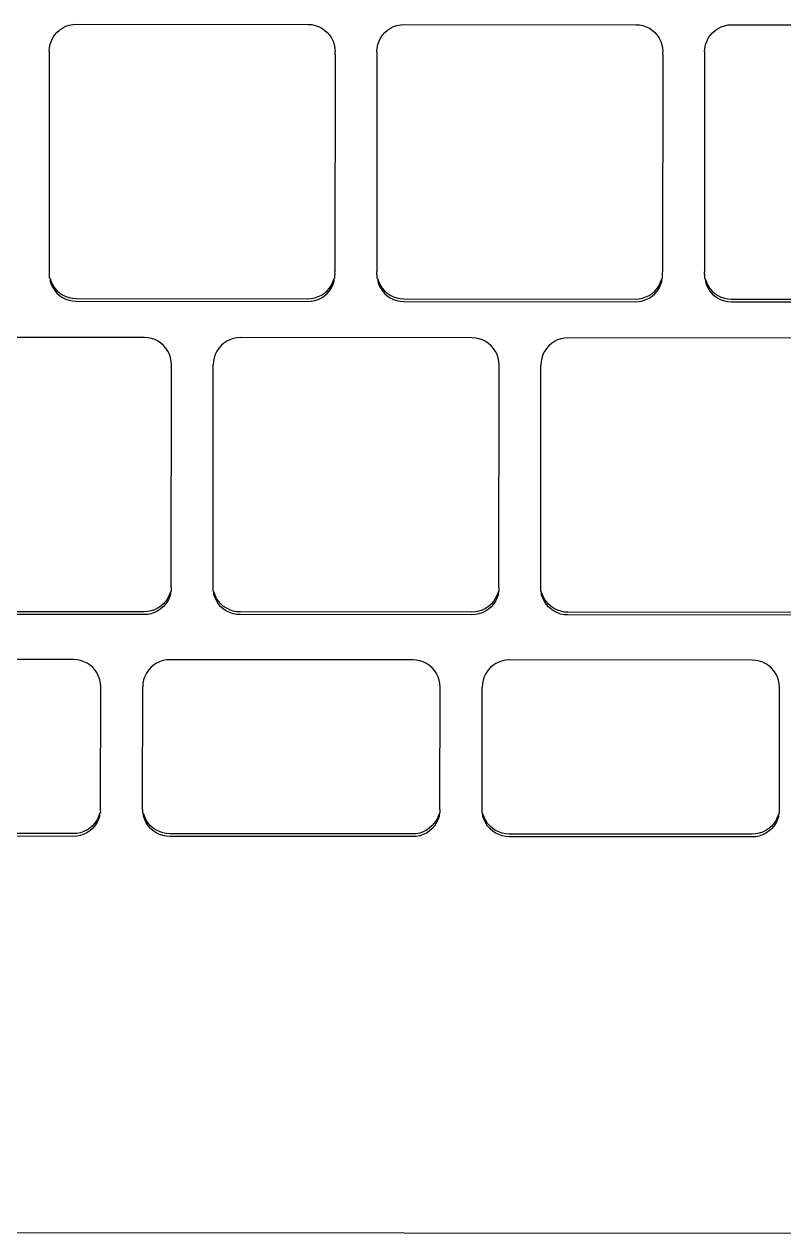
# Model space of a CAD drawing. Header units: millimetres. Extents: x 5625199 to 7433318, y -3316392 to -2552493.
# Drawn here: x 5806045.5 to 5806089.3, y -2585691.1 to -2585621.3 of the extents above; entities that cross this region are included whole.
import ezdxf

# ---------------------------------------------------------------- set-up
doc = ezdxf.new("R2010")
doc.units = ezdxf.units.MM
doc.layers.add('PL-活动家具', color=15, linetype='Continuous')

# ---------------------------------------------------------------- blocks, each defined once
blk = doc.blocks.new('GW21')
for p, q in [((5240423.13, -2566365.172), (5240423.243, -2566365.002)), ((5240423.243, -2566365.002), (5240423.378, -2566364.848)), ((5240423.378, -2566364.848), (5240423.531, -2566364.714)), ((5240423.531, -2566364.714), (5240423.7, -2566364.6)), ((5240423.7, -2566364.6), (5240423.883, -2566364.509)), ((5240423.883, -2566364.509), (5240424.075, -2566364.444)), ((5240424.075, -2566364.444), (5240424.275, -2566364.404)), ((5240424.275, -2566364.404), (5240424.478, -2566364.391)), ((5240424.478, -2566364.391), (5240437.851, -2566364.402)), ((5240437.851, -2566364.402), (5240438.054, -2566364.416)), ((5240438.054, -2566364.416), (5240438.253, -2566364.456)), ((5240438.253, -2566364.456), (5240438.446, -2566364.522)), ((5240438.446, -2566364.522), (5240438.628, -2566364.613)), ((5240438.628, -2566364.613), (5240438.798, -2566364.727)), ((5240438.798, -2566364.727), (5240438.95, -2566364.862)), ((5240438.95, -2566364.862), (5240439.084, -2566365.016)), ((5240439.084, -2566365.016), (5240439.197, -2566365.186)), ((5240442.022, -2566365.189), (5240442.135, -2566365.018)), ((5240442.135, -2566365.018), (5240442.27, -2566364.865)), ((5240442.27, -2566364.865), (5240442.423, -2566364.73)), ((5240442.423, -2566364.73), (5240442.592, -2566364.616)), ((5240442.592, -2566364.616), (5240442.775, -2566364.526)), ((5240442.775, -2566364.526), (5240442.968, -2566364.46)), ((5240442.968, -2566364.46), (5240443.167, -2566364.42)), ((5240443.167, -2566364.42), (5240443.37, -2566364.407)), ((5240443.37, -2566364.407), (5240456.743, -2566364.418)), ((5240456.743, -2566364.418), (5240456.946, -2566364.432)), ((5240456.946, -2566364.432), (5240457.145, -2566364.472)), ((5240457.145, -2566364.472), (5240457.338, -2566364.538)), ((5240457.338, -2566364.538), (5240457.521, -2566364.629)), ((5240457.521, -2566364.629), (5240457.69, -2566364.743)), ((5240457.69, -2566364.743), (5240457.842, -2566364.878)), ((5240457.842, -2566364.878), (5240457.976, -2566365.032)), ((5240457.976, -2566365.032), (5240458.089, -2566365.202)), ((5240460.914, -2566365.205), (5240461.028, -2566365.035)), ((5240461.028, -2566365.035), (5240461.162, -2566364.881)), ((5240461.162, -2566364.881), (5240461.315, -2566364.746)), ((5240461.315, -2566364.746), (5240461.484, -2566364.632)), ((5240461.484, -2566364.632), (5240461.667, -2566364.542)), ((5240461.667, -2566364.542), (5240461.86, -2566364.476)), ((5240461.86, -2566364.476), (5240462.059, -2566364.436)), ((5240462.059, -2566364.436), (5240462.262, -2566364.423)), ((5240462.262, -2566364.423), (5240475.635, -2566364.435)), ((5240422.921, -2566365.955), (5240422.935, -2566365.751)), ((5240422.935, -2566365.751), (5240422.974, -2566365.55)), ((5240422.974, -2566365.55), (5240423.04, -2566365.356)), ((5240423.04, -2566365.356), (5240423.13, -2566365.172)), ((5240439.197, -2566365.186), (5240439.287, -2566365.37)), ((5240439.287, -2566365.37), (5240439.352, -2566365.564)), ((5240439.352, -2566365.564), (5240439.392, -2566365.765)), ((5240439.392, -2566365.765), (5240439.405, -2566365.969)), ((5240441.813, -2566365.971), (5240441.827, -2566365.767)), ((5240441.827, -2566365.767), (5240441.867, -2566365.566)), ((5240441.867, -2566365.566), (5240441.932, -2566365.372)), ((5240441.932, -2566365.372), (5240442.022, -2566365.189)), ((5240458.089, -2566365.202), (5240458.179, -2566365.386)), ((5240458.179, -2566365.386), (5240458.244, -2566365.58)), ((5240458.244, -2566365.58), (5240458.284, -2566365.781)), ((5240458.284, -2566365.781), (5240458.297, -2566365.985)), ((5240460.705, -2566365.987), (5240460.719, -2566365.783)), ((5240460.719, -2566365.783), (5240460.759, -2566365.582)), ((5240460.759, -2566365.582), (5240460.824, -2566365.388)), ((5240460.824, -2566365.388), (5240460.914, -2566365.205)), ((5240422.921, -2566365.955), (5240422.909, -2566378.649)), ((5240439.406, -2566366.125), (5240439.393, -2566378.663)), ((5240439.406, -2566366.125), (5240439.405, -2566365.969)), ((5240441.813, -2566365.971), (5240441.801, -2566378.665)), ((5240458.298, -2566366.141), (5240458.285, -2566378.679)), ((5240458.298, -2566366.141), (5240458.297, -2566365.985)), ((5240460.705, -2566365.987), (5240460.693, -2566378.681)), ((5240422.909, -2566378.649), (5240422.91, -2566378.805)), ((5240422.91, -2566378.805), (5240422.922, -2566378.853)), ((5240422.922, -2566378.853), (5240422.923, -2566379.009)), ((5240422.923, -2566379.009), (5240422.962, -2566379.054)), ((5240439.34, -2566379.068), (5240439.38, -2566379.023)), ((5240439.38, -2566378.867), (5240439.394, -2566378.819)), ((5240439.38, -2566379.023), (5240439.38, -2566378.867)), ((5240439.394, -2566378.819), (5240439.393, -2566378.663)), ((5240441.802, -2566378.821), (5240441.801, -2566378.665)), ((5240441.802, -2566378.821), (5240441.814, -2566378.869)), ((5240441.814, -2566378.869), (5240441.815, -2566379.026)), ((5240441.815, -2566379.026), (5240441.854, -2566379.07)), ((5240458.232, -2566379.084), (5240458.272, -2566379.04)), ((5240458.272, -2566378.883), (5240458.286, -2566378.835)), ((5240458.272, -2566379.04), (5240458.272, -2566378.883)), ((5240458.286, -2566378.835), (5240458.285, -2566378.679)), ((5240460.694, -2566378.837), (5240460.693, -2566378.681)), ((5240460.694, -2566378.837), (5240460.706, -2566378.886)), ((5240460.706, -2566378.886), (5240460.707, -2566379.042)), ((5240460.707, -2566379.042), (5240460.746, -2566379.086)), ((5240422.962, -2566379.054), (5240423.027, -2566379.248)), ((5240422.962, -2566379.054), (5240422.963, -2566379.21)), ((5240422.963, -2566379.21), (5240423.028, -2566379.404)), ((5240423.027, -2566379.248), (5240423.117, -2566379.432)), ((5240423.028, -2566379.404), (5240423.118, -2566379.588)), ((5240423.117, -2566379.432), (5240423.23, -2566379.602)), ((5240423.118, -2566379.588), (5240423.231, -2566379.758)), ((5240423.23, -2566379.602), (5240423.364, -2566379.756)), ((5240438.936, -2566379.77), (5240439.071, -2566379.616)), ((5240439.071, -2566379.616), (5240439.184, -2566379.446)), ((5240439.072, -2566379.772), (5240439.185, -2566379.602)), ((5240439.184, -2566379.446), (5240439.274, -2566379.262)), ((5240439.185, -2566379.602), (5240439.275, -2566379.418)), ((5240439.274, -2566379.262), (5240439.34, -2566379.068)), ((5240439.275, -2566379.418), (5240439.341, -2566379.224)), ((5240439.341, -2566379.224), (5240439.34, -2566379.068)), ((5240441.854, -2566379.07), (5240441.919, -2566379.264)), ((5240441.854, -2566379.07), (5240441.855, -2566379.226)), ((5240441.855, -2566379.226), (5240441.92, -2566379.42)), ((5240441.919, -2566379.264), (5240442.009, -2566379.448)), ((5240441.92, -2566379.42), (5240442.01, -2566379.604)), ((5240442.009, -2566379.448), (5240442.122, -2566379.618)), ((5240442.01, -2566379.604), (5240442.123, -2566379.774)), ((5240442.122, -2566379.618), (5240442.256, -2566379.772)), ((5240457.828, -2566379.786), (5240457.963, -2566379.632)), ((5240457.963, -2566379.632), (5240458.076, -2566379.462)), ((5240457.964, -2566379.788), (5240458.077, -2566379.618)), ((5240458.076, -2566379.462), (5240458.166, -2566379.278)), ((5240458.077, -2566379.618), (5240458.167, -2566379.434)), ((5240458.166, -2566379.278), (5240458.232, -2566379.084)), ((5240458.167, -2566379.434), (5240458.233, -2566379.24)), ((5240458.233, -2566379.24), (5240458.232, -2566379.084)), ((5240460.746, -2566379.086), (5240460.811, -2566379.28)), ((5240460.746, -2566379.086), (5240460.747, -2566379.243)), ((5240460.747, -2566379.243), (5240460.812, -2566379.437)), ((5240460.811, -2566379.28), (5240460.901, -2566379.464)), ((5240460.812, -2566379.437), (5240460.902, -2566379.62)), ((5240460.901, -2566379.464), (5240461.014, -2566379.635)), ((5240460.902, -2566379.62), (5240461.015, -2566379.791)), ((5240461.014, -2566379.635), (5240461.148, -2566379.789)), ((5240423.231, -2566379.758), (5240423.365, -2566379.912)), ((5240423.364, -2566379.756), (5240423.517, -2566379.891)), ((5240423.365, -2566379.912), (5240423.517, -2566380.047)), ((5240423.517, -2566379.891), (5240423.686, -2566380.005)), ((5240423.517, -2566380.047), (5240423.687, -2566380.161)), ((5240423.686, -2566380.005), (5240423.868, -2566380.096)), ((5240423.687, -2566380.161), (5240423.869, -2566380.252)), ((5240423.868, -2566380.096), (5240424.061, -2566380.162)), ((5240423.869, -2566380.252), (5240424.062, -2566380.318)), ((5240424.061, -2566380.162), (5240424.26, -2566380.202)), ((5240424.062, -2566380.318), (5240424.261, -2566380.358)), ((5240424.26, -2566380.202), (5240424.463, -2566380.216)), ((5240424.261, -2566380.358), (5240424.464, -2566380.372)), ((5240424.463, -2566380.216), (5240437.836, -2566380.227)), ((5240424.464, -2566380.372), (5240437.837, -2566380.383)), ((5240437.836, -2566380.227), (5240438.039, -2566380.214)), ((5240437.837, -2566380.383), (5240438.04, -2566380.37)), ((5240438.039, -2566380.214), (5240438.239, -2566380.174)), ((5240438.04, -2566380.37), (5240438.24, -2566380.33)), ((5240438.239, -2566380.174), (5240438.431, -2566380.108)), ((5240438.24, -2566380.33), (5240438.432, -2566380.265)), ((5240438.431, -2566380.108), (5240438.614, -2566380.018)), ((5240438.432, -2566380.265), (5240438.615, -2566380.174)), ((5240438.614, -2566380.018), (5240438.783, -2566379.904)), ((5240438.615, -2566380.174), (5240438.784, -2566380.061)), ((5240438.783, -2566379.904), (5240438.936, -2566379.77)), ((5240438.784, -2566380.061), (5240438.937, -2566379.926)), ((5240438.937, -2566379.926), (5240439.072, -2566379.772)), ((5240442.123, -2566379.774), (5240442.257, -2566379.929)), ((5240442.256, -2566379.772), (5240442.409, -2566379.908)), ((5240442.257, -2566379.929), (5240442.409, -2566380.064)), ((5240442.409, -2566379.908), (5240442.578, -2566380.021)), ((5240442.409, -2566380.064), (5240442.579, -2566380.178)), ((5240442.578, -2566380.021), (5240442.76, -2566380.112)), ((5240442.579, -2566380.178), (5240442.761, -2566380.268)), ((5240442.76, -2566380.112), (5240442.953, -2566380.178)), ((5240442.761, -2566380.268), (5240442.954, -2566380.334)), ((5240442.953, -2566380.178), (5240443.152, -2566380.218)), ((5240442.954, -2566380.334), (5240443.153, -2566380.374)), ((5240443.152, -2566380.218), (5240443.355, -2566380.232)), ((5240443.153, -2566380.374), (5240443.356, -2566380.388)), ((5240443.355, -2566380.232), (5240456.728, -2566380.243)), ((5240443.356, -2566380.388), (5240456.729, -2566380.399)), ((5240456.728, -2566380.243), (5240456.931, -2566380.23)), ((5240456.729, -2566380.399), (5240456.932, -2566380.386)), ((5240456.931, -2566380.23), (5240457.131, -2566380.19)), ((5240456.932, -2566380.386), (5240457.132, -2566380.346)), ((5240457.131, -2566380.19), (5240457.323, -2566380.125)), ((5240457.132, -2566380.346), (5240457.324, -2566380.281)), ((5240457.323, -2566380.125), (5240457.506, -2566380.034)), ((5240457.324, -2566380.281), (5240457.507, -2566380.19)), ((5240457.506, -2566380.034), (5240457.675, -2566379.921)), ((5240457.507, -2566380.19), (5240457.676, -2566380.077)), ((5240457.675, -2566379.921), (5240457.828, -2566379.786)), ((5240457.676, -2566380.077), (5240457.829, -2566379.942)), ((5240457.829, -2566379.942), (5240457.964, -2566379.788)), ((5240461.015, -2566379.791), (5240461.149, -2566379.945)), ((5240461.148, -2566379.789), (5240461.301, -2566379.924)), ((5240461.149, -2566379.945), (5240461.302, -2566380.08)), ((5240461.301, -2566379.924), (5240461.47, -2566380.038)), ((5240461.302, -2566380.08), (5240461.471, -2566380.194)), ((5240461.47, -2566380.038), (5240461.652, -2566380.128)), ((5240461.471, -2566380.194), (5240461.653, -2566380.285)), ((5240461.652, -2566380.128), (5240461.845, -2566380.194)), ((5240461.653, -2566380.285), (5240461.846, -2566380.35)), ((5240461.845, -2566380.194), (5240462.044, -2566380.234)), ((5240461.846, -2566380.35), (5240462.045, -2566380.391)), ((5240462.044, -2566380.234), (5240462.247, -2566380.248)), ((5240462.045, -2566380.391), (5240462.248, -2566380.404)), ((5240462.247, -2566380.248), (5240475.62, -2566380.26)), ((5240462.248, -2566380.404), (5240475.621, -2566380.416)), ((5240428.413, -2566382.467), (5240415.04, -2566382.455)), ((5240428.616, -2566382.48), (5240428.413, -2566382.467)), ((5240428.816, -2566382.52), (5240428.616, -2566382.48)), ((5240429.008, -2566382.586), (5240428.816, -2566382.52)), ((5240433.53, -2566382.524), (5240433.337, -2566382.59)), ((5240433.729, -2566382.485), (5240433.53, -2566382.524)), ((5240433.932, -2566382.471), (5240433.729, -2566382.485)), ((5240447.305, -2566382.483), (5240433.932, -2566382.471)), ((5240447.508, -2566382.497), (5240447.305, -2566382.483)), ((5240447.708, -2566382.537), (5240447.508, -2566382.497)), ((5240447.9, -2566382.603), (5240447.708, -2566382.537)), ((5240452.422, -2566382.541), (5240452.229, -2566382.606)), ((5240452.621, -2566382.501), (5240452.422, -2566382.541)), ((5240452.824, -2566382.488), (5240452.621, -2566382.501)), ((5240466.197, -2566382.499), (5240452.824, -2566382.488)), ((5240429.191, -2566382.677), (5240429.008, -2566382.586)), ((5240429.36, -2566382.791), (5240429.191, -2566382.677)), ((5240429.512, -2566382.926), (5240429.36, -2566382.791)), ((5240429.646, -2566383.08), (5240429.512, -2566382.926)), ((5240429.759, -2566383.251), (5240429.646, -2566383.08)), ((5240432.698, -2566383.083), (5240432.584, -2566383.253)), ((5240432.832, -2566382.929), (5240432.698, -2566383.083)), ((5240432.985, -2566382.794), (5240432.832, -2566382.929)), ((5240433.154, -2566382.681), (5240432.985, -2566382.794)), ((5240433.337, -2566382.59), (5240433.154, -2566382.681)), ((5240448.083, -2566382.693), (5240447.9, -2566382.603)), ((5240448.252, -2566382.807), (5240448.083, -2566382.693)), ((5240448.405, -2566382.942), (5240448.252, -2566382.807)), ((5240448.539, -2566383.096), (5240448.405, -2566382.942)), ((5240448.651, -2566383.267), (5240448.539, -2566383.096)), ((5240451.59, -2566383.099), (5240451.476, -2566383.269)), ((5240451.724, -2566382.945), (5240451.59, -2566383.099)), ((5240451.877, -2566382.81), (5240451.724, -2566382.945)), ((5240452.046, -2566382.697), (5240451.877, -2566382.81)), ((5240452.229, -2566382.606), (5240452.046, -2566382.697)), ((5240429.849, -2566383.434), (5240429.759, -2566383.251)), ((5240429.914, -2566383.628), (5240429.849, -2566383.434)), ((5240429.954, -2566383.829), (5240429.914, -2566383.628)), ((5240429.967, -2566384.034), (5240429.954, -2566383.829)), ((5240432.389, -2566383.831), (5240432.375, -2566384.036)), ((5240432.429, -2566383.63), (5240432.389, -2566383.831)), ((5240432.494, -2566383.437), (5240432.429, -2566383.63)), ((5240432.584, -2566383.253), (5240432.494, -2566383.437)), ((5240448.741, -2566383.451), (5240448.651, -2566383.267)), ((5240448.806, -2566383.645), (5240448.741, -2566383.451)), ((5240448.846, -2566383.845), (5240448.806, -2566383.645)), ((5240448.859, -2566384.05), (5240448.846, -2566383.845)), ((5240451.281, -2566383.848), (5240451.267, -2566384.052)), ((5240451.321, -2566383.647), (5240451.281, -2566383.848)), ((5240451.386, -2566383.453), (5240451.321, -2566383.647)), ((5240451.476, -2566383.269), (5240451.386, -2566383.453)), ((5240429.955, -2566396.727), (5240429.968, -2566384.19)), ((5240429.968, -2566384.19), (5240429.967, -2566384.034)), ((5240432.364, -2566396.886), (5240432.375, -2566384.036)), ((5240448.847, -2566396.744), (5240448.86, -2566384.206)), ((5240448.86, -2566384.206), (5240448.859, -2566384.05)), ((5240451.256, -2566396.902), (5240451.267, -2566384.052)), ((5240429.902, -2566397.133), (5240429.836, -2566397.326)), ((5240429.942, -2566397.088), (5240429.902, -2566397.133)), ((5240429.902, -2566397.133), (5240429.903, -2566397.289)), ((5240429.956, -2566396.884), (5240429.942, -2566396.932)), ((5240429.942, -2566396.932), (5240429.942, -2566397.088)), ((5240429.956, -2566396.884), (5240429.955, -2566396.727)), ((5240432.376, -2566396.934), (5240432.364, -2566396.886)), ((5240432.377, -2566397.09), (5240432.376, -2566396.934)), ((5240432.416, -2566397.135), (5240432.377, -2566397.09)), ((5240432.481, -2566397.329), (5240432.416, -2566397.135)), ((5240432.417, -2566397.291), (5240432.416, -2566397.135)), ((5240448.794, -2566397.149), (5240448.728, -2566397.343)), ((5240448.835, -2566397.104), (5240448.794, -2566397.149)), ((5240448.794, -2566397.149), (5240448.795, -2566397.305)), ((5240448.848, -2566396.9), (5240448.834, -2566396.948)), ((5240448.834, -2566396.948), (5240448.835, -2566397.104)), ((5240448.848, -2566396.9), (5240448.847, -2566396.744)), ((5240451.268, -2566396.95), (5240451.256, -2566396.902)), ((5240451.269, -2566397.106), (5240451.268, -2566396.95)), ((5240451.308, -2566397.151), (5240451.269, -2566397.106)), ((5240451.373, -2566397.345), (5240451.308, -2566397.151)), ((5240451.309, -2566397.307), (5240451.308, -2566397.151)), ((5240429.498, -2566397.834), (5240429.345, -2566397.969)), ((5240429.633, -2566397.68), (5240429.498, -2566397.834)), ((5240429.634, -2566397.836), (5240429.499, -2566397.99)), ((5240429.746, -2566397.51), (5240429.633, -2566397.68)), ((5240429.747, -2566397.666), (5240429.634, -2566397.836)), ((5240429.836, -2566397.326), (5240429.746, -2566397.51)), ((5240429.837, -2566397.483), (5240429.747, -2566397.666)), ((5240429.903, -2566397.289), (5240429.837, -2566397.483)), ((5240432.482, -2566397.485), (5240432.417, -2566397.291)), ((5240432.571, -2566397.512), (5240432.481, -2566397.329)), ((5240432.572, -2566397.669), (5240432.482, -2566397.485)), ((5240432.684, -2566397.683), (5240432.571, -2566397.512)), ((5240432.685, -2566397.839), (5240432.572, -2566397.669)), ((5240432.818, -2566397.837), (5240432.684, -2566397.683)), ((5240432.819, -2566397.993), (5240432.685, -2566397.839)), ((5240432.971, -2566397.972), (5240432.818, -2566397.837)), ((5240448.391, -2566397.85), (5240448.237, -2566397.985)), ((5240448.525, -2566397.696), (5240448.391, -2566397.85)), ((5240448.526, -2566397.853), (5240448.391, -2566398.006)), ((5240448.638, -2566397.526), (5240448.525, -2566397.696)), ((5240448.639, -2566397.682), (5240448.526, -2566397.853)), ((5240448.728, -2566397.343), (5240448.638, -2566397.526)), ((5240448.729, -2566397.499), (5240448.639, -2566397.682)), ((5240448.795, -2566397.305), (5240448.729, -2566397.499)), ((5240451.374, -2566397.501), (5240451.309, -2566397.307)), ((5240451.463, -2566397.529), (5240451.373, -2566397.345)), ((5240451.464, -2566397.685), (5240451.374, -2566397.501)), ((5240451.576, -2566397.699), (5240451.463, -2566397.529)), ((5240451.577, -2566397.855), (5240451.464, -2566397.685)), ((5240451.71, -2566397.853), (5240451.576, -2566397.699)), ((5240451.711, -2566398.009), (5240451.577, -2566397.855)), ((5240451.863, -2566397.988), (5240451.71, -2566397.853)), ((5240428.398, -2566398.292), (5240415.025, -2566398.28)), ((5240428.399, -2566398.448), (5240415.026, -2566398.436)), ((5240428.601, -2566398.278), (5240428.398, -2566398.292)), ((5240428.602, -2566398.434), (5240428.399, -2566398.448)), ((5240428.801, -2566398.239), (5240428.601, -2566398.278)), ((5240428.802, -2566398.395), (5240428.602, -2566398.434)), ((5240428.994, -2566398.173), (5240428.801, -2566398.239)), ((5240428.994, -2566398.329), (5240428.802, -2566398.395)), ((5240429.176, -2566398.083), (5240428.994, -2566398.173)), ((5240429.177, -2566398.239), (5240428.994, -2566398.329)), ((5240429.345, -2566397.969), (5240429.176, -2566398.083)), ((5240429.346, -2566398.125), (5240429.177, -2566398.239)), ((5240429.499, -2566397.99), (5240429.346, -2566398.125)), ((5240432.972, -2566398.128), (5240432.819, -2566397.993)), ((5240433.14, -2566398.086), (5240432.971, -2566397.972)), ((5240433.141, -2566398.242), (5240432.972, -2566398.128)), ((5240433.322, -2566398.177), (5240433.14, -2566398.086)), ((5240433.323, -2566398.333), (5240433.141, -2566398.242)), ((5240433.515, -2566398.243), (5240433.322, -2566398.177)), ((5240433.516, -2566398.399), (5240433.323, -2566398.333)), ((5240433.714, -2566398.283), (5240433.515, -2566398.243)), ((5240433.715, -2566398.439), (5240433.516, -2566398.399)), ((5240433.917, -2566398.296), (5240433.714, -2566398.283)), ((5240433.918, -2566398.452), (5240433.715, -2566398.439)), ((5240447.29, -2566398.308), (5240433.917, -2566398.296)), ((5240447.291, -2566398.464), (5240433.918, -2566398.452)), ((5240447.493, -2566398.295), (5240447.29, -2566398.308)), ((5240447.494, -2566398.451), (5240447.291, -2566398.464)), ((5240447.693, -2566398.255), (5240447.493, -2566398.295)), ((5240447.694, -2566398.411), (5240447.494, -2566398.451)), ((5240447.886, -2566398.189), (5240447.693, -2566398.255)), ((5240447.886, -2566398.345), (5240447.694, -2566398.411)), ((5240448.068, -2566398.099), (5240447.886, -2566398.189)), ((5240448.069, -2566398.255), (5240447.886, -2566398.345)), ((5240448.237, -2566397.985), (5240448.068, -2566398.099)), ((5240448.238, -2566398.141), (5240448.069, -2566398.255)), ((5240448.391, -2566398.006), (5240448.238, -2566398.141)), ((5240451.864, -2566398.144), (5240451.711, -2566398.009)), ((5240452.032, -2566398.102), (5240451.863, -2566397.988)), ((5240452.033, -2566398.258), (5240451.864, -2566398.144)), ((5240452.214, -2566398.193), (5240452.032, -2566398.102)), ((5240452.215, -2566398.349), (5240452.033, -2566398.258)), ((5240452.407, -2566398.259), (5240452.214, -2566398.193)), ((5240452.408, -2566398.415), (5240452.215, -2566398.349)), ((5240452.606, -2566398.299), (5240452.407, -2566398.259)), ((5240452.607, -2566398.455), (5240452.408, -2566398.415)), ((5240452.809, -2566398.313), (5240452.606, -2566398.299)), ((5240452.81, -2566398.469), (5240452.607, -2566398.455)), ((5240466.182, -2566398.324), (5240452.809, -2566398.313)), ((5240466.183, -2566398.48), (5240452.81, -2566398.469)), ((5240424.314, -2566401.045), (5240410.311, -2566401.033)), ((5240424.519, -2566401.058), (5240424.314, -2566401.045)), ((5240424.72, -2566401.098), (5240424.519, -2566401.058)), ((5240424.915, -2566401.164), (5240424.72, -2566401.098)), ((5240425.099, -2566401.255), (5240424.915, -2566401.164)), ((5240425.27, -2566401.369), (5240425.099, -2566401.255)), ((5240425.424, -2566401.504), (5240425.27, -2566401.369)), ((5240428.924, -2566401.372), (5240428.769, -2566401.507)), ((5240429.095, -2566401.258), (5240428.924, -2566401.372)), ((5240429.279, -2566401.168), (5240429.095, -2566401.258)), ((5240429.474, -2566401.102), (5240429.279, -2566401.168)), ((5240429.676, -2566401.063), (5240429.474, -2566401.102)), ((5240429.881, -2566401.049), (5240429.676, -2566401.063)), ((5240443.884, -2566401.061), (5240429.881, -2566401.049)), ((5240444.089, -2566401.075), (5240443.884, -2566401.061)), ((5240444.29, -2566401.115), (5240444.089, -2566401.075)), ((5240444.485, -2566401.181), (5240444.29, -2566401.115)), ((5240444.669, -2566401.272), (5240444.485, -2566401.181)), ((5240444.84, -2566401.386), (5240444.669, -2566401.272)), ((5240444.994, -2566401.521), (5240444.84, -2566401.386)), ((5240448.494, -2566401.389), (5240448.339, -2566401.524)), ((5240448.665, -2566401.275), (5240448.494, -2566401.389)), ((5240448.849, -2566401.185), (5240448.665, -2566401.275)), ((5240449.044, -2566401.119), (5240448.849, -2566401.185)), ((5240449.245, -2566401.079), (5240449.044, -2566401.119)), ((5240449.451, -2566401.066), (5240449.245, -2566401.079)), ((5240463.453, -2566401.078), (5240449.451, -2566401.066)), ((5240463.658, -2566401.092), (5240463.453, -2566401.078)), ((5240463.86, -2566401.132), (5240463.658, -2566401.092)), ((5240464.054, -2566401.198), (5240463.86, -2566401.132)), ((5240464.239, -2566401.289), (5240464.054, -2566401.198)), ((5240464.409, -2566401.403), (5240464.239, -2566401.289)), ((5240425.56, -2566401.658), (5240425.424, -2566401.504)), ((5240425.674, -2566401.829), (5240425.56, -2566401.658)), ((5240425.764, -2566402.012), (5240425.674, -2566401.829)), ((5240425.83, -2566402.206), (5240425.764, -2566402.012)), ((5240428.428, -2566402.015), (5240428.362, -2566402.208)), ((5240428.519, -2566401.831), (5240428.428, -2566402.015)), ((5240428.634, -2566401.661), (5240428.519, -2566401.831)), ((5240428.769, -2566401.507), (5240428.634, -2566401.661)), ((5240445.129, -2566401.675), (5240444.994, -2566401.521)), ((5240445.243, -2566401.845), (5240445.129, -2566401.675)), ((5240445.334, -2566402.029), (5240445.243, -2566401.845)), ((5240445.4, -2566402.223), (5240445.334, -2566402.029)), ((5240447.998, -2566402.031), (5240447.932, -2566402.225)), ((5240448.089, -2566401.848), (5240447.998, -2566402.031)), ((5240448.204, -2566401.678), (5240448.089, -2566401.848)), ((5240448.339, -2566401.524), (5240448.204, -2566401.678)), ((5240464.564, -2566401.538), (5240464.409, -2566401.403)), ((5240464.699, -2566401.692), (5240464.564, -2566401.538)), ((5240464.813, -2566401.862), (5240464.699, -2566401.692)), ((5240464.904, -2566402.046), (5240464.813, -2566401.862)), ((5240464.97, -2566402.24), (5240464.904, -2566402.046)), ((5240425.87, -2566402.407), (5240425.83, -2566402.206)), ((5240425.883, -2566402.611), (5240425.87, -2566402.407)), ((5240425.877, -2566409.52), (5240425.884, -2566402.768)), ((5240425.884, -2566402.768), (5240425.883, -2566402.611)), ((5240428.302, -2566409.522), (5240428.308, -2566402.614)), ((5240428.322, -2566402.409), (5240428.308, -2566402.614)), ((5240428.362, -2566402.208), (5240428.322, -2566402.409)), ((5240445.44, -2566402.424), (5240445.4, -2566402.223)), ((5240445.453, -2566402.628), (5240445.44, -2566402.424)), ((5240445.447, -2566409.537), (5240445.454, -2566402.784)), ((5240445.454, -2566402.784), (5240445.453, -2566402.628)), ((5240447.872, -2566409.695), (5240447.878, -2566402.63)), ((5240447.892, -2566402.426), (5240447.878, -2566402.63)), ((5240447.932, -2566402.225), (5240447.892, -2566402.426)), ((5240465.01, -2566402.441), (5240464.97, -2566402.24)), ((5240465.023, -2566402.645), (5240465.01, -2566402.441)), ((5240465.024, -2566402.801), (5240465.023, -2566402.645)), ((5240465.016, -2566409.553), (5240465.024, -2566402.801)), ((5240425.878, -2566409.676), (5240425.863, -2566409.724)), ((5240425.863, -2566409.724), (5240425.864, -2566409.88)), ((5240425.878, -2566409.676), (5240425.877, -2566409.52)), ((5240428.303, -2566409.678), (5240428.302, -2566409.522)), ((5240428.315, -2566409.726), (5240428.303, -2566409.678)), ((5240428.316, -2566409.882), (5240428.315, -2566409.726)), ((5240445.447, -2566409.693), (5240445.433, -2566409.741)), ((5240445.433, -2566409.741), (5240445.434, -2566409.897)), ((5240445.447, -2566409.693), (5240445.447, -2566409.537)), ((5240447.885, -2566409.743), (5240447.872, -2566409.695)), ((5240447.886, -2566409.899), (5240447.885, -2566409.743)), ((5240465.017, -2566409.71), (5240465.003, -2566409.758)), ((5240465.003, -2566409.758), (5240465.004, -2566409.914)), ((5240465.017, -2566409.71), (5240465.016, -2566409.553)), ((5240425.551, -2566410.473), (5240425.416, -2566410.626)), ((5240425.666, -2566410.302), (5240425.551, -2566410.473)), ((5240425.667, -2566410.459), (5240425.552, -2566410.629)), ((5240425.757, -2566410.119), (5240425.666, -2566410.302)), ((5240425.758, -2566410.275), (5240425.667, -2566410.459)), ((5240425.823, -2566409.925), (5240425.757, -2566410.119)), ((5240425.824, -2566410.081), (5240425.758, -2566410.275)), ((5240425.864, -2566409.88), (5240425.823, -2566409.925)), ((5240425.823, -2566409.925), (5240425.824, -2566410.081)), ((5240428.355, -2566409.927), (5240428.316, -2566409.882)), ((5240428.421, -2566410.121), (5240428.355, -2566409.927)), ((5240428.356, -2566410.083), (5240428.355, -2566409.927)), ((5240428.422, -2566410.277), (5240428.356, -2566410.083)), ((5240428.512, -2566410.305), (5240428.421, -2566410.121)), ((5240428.512, -2566410.461), (5240428.422, -2566410.277)), ((5240428.626, -2566410.475), (5240428.512, -2566410.305)), ((5240428.626, -2566410.631), (5240428.512, -2566410.461)), ((5240428.761, -2566410.629), (5240428.626, -2566410.475)), ((5240445.235, -2566410.319), (5240445.121, -2566410.489)), ((5240445.236, -2566410.475), (5240445.122, -2566410.646)), ((5240445.327, -2566410.136), (5240445.235, -2566410.319)), ((5240445.327, -2566410.292), (5240445.236, -2566410.475)), ((5240445.393, -2566409.942), (5240445.327, -2566410.136)), ((5240445.394, -2566410.098), (5240445.327, -2566410.292)), ((5240445.434, -2566409.897), (5240445.393, -2566409.942)), ((5240445.393, -2566409.942), (5240445.394, -2566410.098)), ((5240447.925, -2566409.944), (5240447.886, -2566409.899)), ((5240447.991, -2566410.138), (5240447.925, -2566409.944)), ((5240447.926, -2566410.1), (5240447.925, -2566409.944)), ((5240447.991, -2566410.294), (5240447.926, -2566410.1)), ((5240448.081, -2566410.322), (5240447.991, -2566410.138)), ((5240448.082, -2566410.478), (5240447.991, -2566410.294)), ((5240448.195, -2566410.492), (5240448.081, -2566410.322)), ((5240448.196, -2566410.648), (5240448.082, -2566410.478)), ((5240464.805, -2566410.336), (5240464.691, -2566410.506)), ((5240464.896, -2566410.152), (5240464.805, -2566410.336)), ((5240464.897, -2566410.309), (5240464.806, -2566410.492)), ((5240464.963, -2566409.959), (5240464.896, -2566410.152)), ((5240464.963, -2566410.115), (5240464.897, -2566410.309)), ((5240465.004, -2566409.914), (5240464.963, -2566409.959)), ((5240464.963, -2566409.959), (5240464.963, -2566410.115)), ((5240424.304, -2566411.084), (5240410.302, -2566411.072)), ((5240424.509, -2566411.071), (5240424.304, -2566411.084)), ((5240424.711, -2566411.031), (5240424.509, -2566411.071)), ((5240424.906, -2566410.965), (5240424.711, -2566411.031)), ((5240424.907, -2566411.122), (5240424.712, -2566411.187)), ((5240425.09, -2566410.875), (5240424.906, -2566410.965)), ((5240425.091, -2566411.031), (5240424.907, -2566411.122)), ((5240425.261, -2566410.761), (5240425.09, -2566410.875)), ((5240425.262, -2566410.918), (5240425.091, -2566411.031)), ((5240425.416, -2566410.626), (5240425.261, -2566410.761)), ((5240425.417, -2566410.783), (5240425.262, -2566410.918)), ((5240425.552, -2566410.629), (5240425.417, -2566410.783)), ((5240428.762, -2566410.785), (5240428.626, -2566410.631)), ((5240428.915, -2566410.765), (5240428.761, -2566410.629)), ((5240428.916, -2566410.921), (5240428.762, -2566410.785)), ((5240429.086, -2566410.878), (5240428.915, -2566410.765)), ((5240429.087, -2566411.035), (5240428.916, -2566410.921)), ((5240429.27, -2566410.969), (5240429.086, -2566410.878)), ((5240429.271, -2566411.125), (5240429.087, -2566411.035)), ((5240429.465, -2566411.035), (5240429.27, -2566410.969)), ((5240429.466, -2566411.191), (5240429.271, -2566411.125)), ((5240429.666, -2566411.075), (5240429.465, -2566411.035)), ((5240429.871, -2566411.089), (5240429.666, -2566411.075)), ((5240443.874, -2566411.101), (5240429.871, -2566411.089)), ((5240444.079, -2566411.088), (5240443.874, -2566411.101)), ((5240444.281, -2566411.048), (5240444.079, -2566411.088)), ((5240444.475, -2566410.982), (5240444.281, -2566411.048)), ((5240444.476, -2566411.138), (5240444.282, -2566411.204)), ((5240444.66, -2566410.892), (5240444.475, -2566410.982)), ((5240444.661, -2566411.048), (5240444.476, -2566411.138)), ((5240444.831, -2566410.778), (5240444.66, -2566410.892)), ((5240444.832, -2566410.934), (5240444.661, -2566411.048)), ((5240444.985, -2566410.643), (5240444.831, -2566410.778)), ((5240444.986, -2566410.799), (5240444.832, -2566410.934)), ((5240445.121, -2566410.489), (5240444.985, -2566410.643)), ((5240445.122, -2566410.646), (5240444.986, -2566410.799)), ((5240448.331, -2566410.646), (5240448.195, -2566410.492)), ((5240448.331, -2566410.802), (5240448.196, -2566410.648)), ((5240448.485, -2566410.781), (5240448.331, -2566410.646)), ((5240448.486, -2566410.937), (5240448.331, -2566410.802)), ((5240448.656, -2566410.895), (5240448.485, -2566410.781)), ((5240448.657, -2566411.051), (5240448.486, -2566410.937)), ((5240448.84, -2566410.986), (5240448.656, -2566410.895)), ((5240448.841, -2566411.142), (5240448.657, -2566411.051)), ((5240449.035, -2566411.052), (5240448.84, -2566410.986)), ((5240449.035, -2566411.208), (5240448.841, -2566411.142)), ((5240449.236, -2566411.092), (5240449.035, -2566411.052)), ((5240449.441, -2566411.106), (5240449.236, -2566411.092)), ((5240463.444, -2566411.118), (5240449.441, -2566411.106)), ((5240463.649, -2566411.104), (5240463.444, -2566411.118)), ((5240463.851, -2566411.065), (5240463.649, -2566411.104)), ((5240464.045, -2566410.999), (5240463.851, -2566411.065)), ((5240464.046, -2566411.155), (5240463.851, -2566411.221)), ((5240464.23, -2566410.909), (5240464.045, -2566410.999)), ((5240464.23, -2566411.065), (5240464.046, -2566411.155)), ((5240464.401, -2566410.795), (5240464.23, -2566410.909)), ((5240464.401, -2566410.951), (5240464.23, -2566411.065)), ((5240464.555, -2566410.66), (5240464.401, -2566410.795)), ((5240464.556, -2566410.816), (5240464.401, -2566410.951)), ((5240464.691, -2566410.506), (5240464.555, -2566410.66)), ((5240464.692, -2566410.662), (5240464.556, -2566410.816)), ((5240464.806, -2566410.492), (5240464.692, -2566410.662)), ((5240424.305, -2566411.24), (5240410.302, -2566411.228)), ((5240424.51, -2566411.227), (5240424.305, -2566411.24)), ((5240424.712, -2566411.187), (5240424.51, -2566411.227)), ((5240429.667, -2566411.231), (5240429.466, -2566411.191)), ((5240429.872, -2566411.245), (5240429.667, -2566411.231)), ((5240443.875, -2566411.257), (5240429.872, -2566411.245)), ((5240444.08, -2566411.244), (5240443.875, -2566411.257)), ((5240444.282, -2566411.204), (5240444.08, -2566411.244)), ((5240449.237, -2566411.248), (5240449.035, -2566411.208)), ((5240449.442, -2566411.262), (5240449.237, -2566411.248)), ((5240463.445, -2566411.274), (5240449.442, -2566411.262)), ((5240463.65, -2566411.261), (5240463.445, -2566411.274)), ((5240463.851, -2566411.221), (5240463.65, -2566411.261)), ((5240547.253, -2566434.224), (5240267.755, -2566433.985))]:
    blk.add_line(p, q)

msp = doc.modelspace()

# ---------------------------------------------------------------- block references
at = {"layer": 'PL-活动家具', "color": 255}
msp.add_blockref('GW21', (565624.003, -19256.864), dxfattribs=at)

doc.saveas('drawing.dxf')
